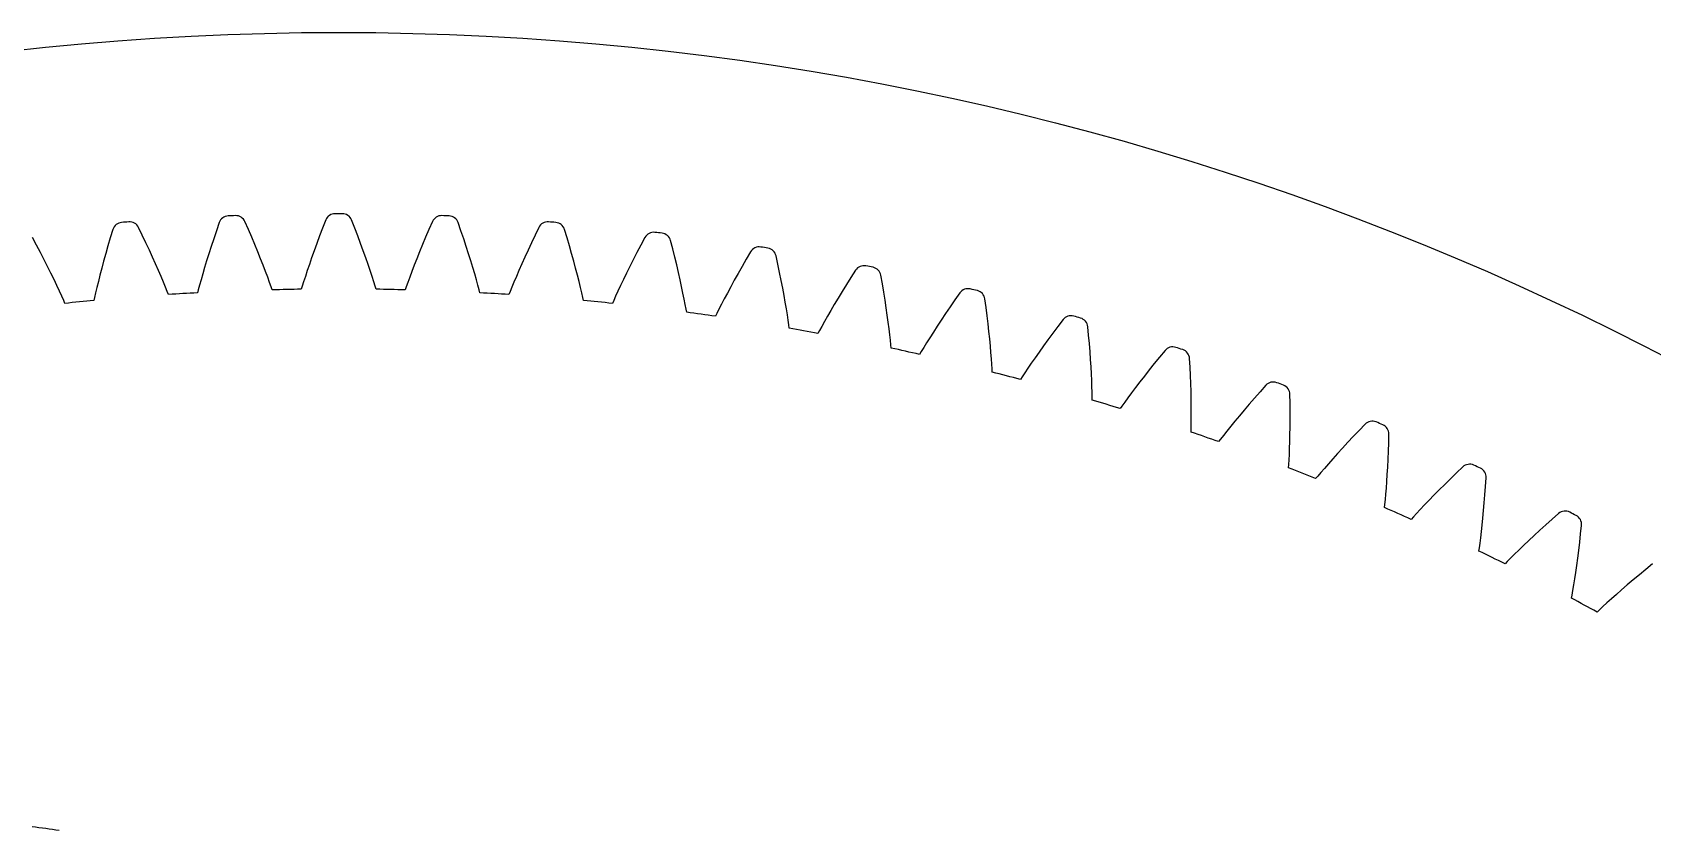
# Model space of a CAD drawing. Header units: millimetres. Extents: x -171 to 171, y -171 to 171.
# Drawn here: x -18.3 to 78.5, y 123.7 to 171.3 of the extents above; entities that cross this region are included whole.
import ezdxf

# ---------------------------------------------------------------- set-up
doc = ezdxf.new("R2010")
doc.units = ezdxf.units.MM

msp = doc.modelspace()

# ---------------------------------------------------------------- linework, layer by layer
at = {"layer": 'fixed_ring'}
for p, q in [((-11.728086, 159.215101), (-11.953947, 159.680645)), ((-7.135922, 159.968384), (-7.30477, 159.479267)), ((-5.388976, 159.555493), (-5.59615, 160.029648)), ((-0.770495, 160.125612), (-0.958655, 159.643594)), ((0.958655, 159.643594), (0.770495, 160.125612)), ((5.59615, 160.029648), (5.388976, 159.555493)), ((7.30477, 159.479267), (7.135922, 159.968384)), ((11.953947, 159.680645), (11.728086, 159.215101)), ((-18.048651, 158.622957), (-18.292842, 159.079154)), ((-13.639335, 159.06277), (-13.780978, 158.582049)), ((-13.490066, 159.558213), (-13.639335, 159.06277)), ((-11.512086, 158.762885), (-11.728086, 159.215101)), ((-11.307528, 158.32501), (-11.512086, 158.762885)), ((-7.465413, 159.004558), (-7.616402, 158.545449)), ((-7.30477, 159.479267), (-7.465413, 159.004558)), ((-5.191125, 159.095047), (-5.388976, 159.555493)), ((-5.004137, 158.649385), (-5.191125, 159.095047)), ((-1.307166, 158.722904), (-1.465921, 158.286721)), ((-1.138044, 159.175647), (-1.307166, 158.722904)), ((-0.958655, 159.643594), (-1.138044, 159.175647)), ((1.138044, 159.175647), (0.958655, 159.643594)), ((1.307166, 158.722904), (1.138044, 159.175647)), ((1.465921, 158.286721), (1.307166, 158.722904)), ((5.191125, 159.095047), (5.004137, 158.649385)), ((5.388976, 159.555493), (5.191125, 159.095047)), ((7.465413, 159.004558), (7.30477, 159.479267)), ((7.616402, 158.545449), (7.465413, 159.004558)), ((11.512086, 158.762885), (11.307528, 158.32501)), ((11.728086, 159.215101), (11.512086, 158.762885)), ((13.639335, 159.06277), (13.490066, 159.558213)), ((13.780978, 158.582049), (13.639335, 159.06277)), ((18.292842, 159.079154), (18.048651, 158.622957)), ((19.952333, 158.394762), (19.822879, 158.895748)), ((-17.814843, 158.179686), (-18.048651, 158.622957)), ((-17.593038, 157.75029), (-17.814843, 158.179686)), ((-17.383498, 157.336102), (-17.593038, 157.75029)), ((-13.913595, 158.117301), (-14.037193, 157.669883)), ((-13.780978, 158.582049), (-13.913595, 158.117301)), ((-11.11462, 157.902819), (-11.307528, 158.32501)), ((-10.933664, 157.497966), (-11.11462, 157.902819)), ((-7.75769, 158.103299), (-7.889175, 157.679787)), ((-7.616402, 158.545449), (-7.75769, 158.103299)), ((-4.828167, 158.219859), (-5.004137, 158.649385)), ((-4.663449, 157.808132), (-4.828167, 158.219859)), ((-4.510347, 157.416325), (-4.663449, 157.808132)), ((-1.614139, 157.868771), (-1.751543, 157.471187)), ((-1.465921, 158.286721), (-1.614139, 157.868771)), ((1.614139, 157.868771), (1.465921, 158.286721)), ((1.751543, 157.471187), (1.614139, 157.868771)), ((4.663449, 157.808132), (4.510347, 157.416325)), ((4.828167, 158.219859), (4.663449, 157.808132)), ((5.004137, 158.649385), (4.828167, 158.219859)), ((7.75769, 158.103299), (7.616402, 158.545449)), ((7.889175, 157.679787), (7.75769, 158.103299)), ((11.11462, 157.902819), (10.933664, 157.497966)), ((11.307528, 158.32501), (11.11462, 157.902819)), ((13.913595, 158.117301), (13.780978, 158.582049)), ((14.037193, 157.669883), (13.913595, 158.117301)), ((17.593038, 157.75029), (17.383498, 157.336102)), ((17.814843, 158.179686), (17.593038, 157.75029)), ((18.048651, 158.622957), (17.814843, 158.179686)), ((20.074752, 157.90879), (19.952333, 158.394762)), ((20.188788, 157.439137), (20.074752, 157.90879)), ((24.340678, 157.779998), (24.089432, 157.346373)), ((24.602813, 158.226126), (24.340678, 157.779998)), ((26.233782, 157.4763), (26.124348, 157.982036)), ((-17.18659, 156.938764), (-17.383498, 157.336102)), ((-17.002842, 156.560359), (-17.18659, 156.938764)), ((-14.257119, 156.834235), (-14.353114, 156.451017)), ((-14.151737, 157.241479), (-14.257119, 156.834235)), ((-14.037193, 157.669883), (-14.151737, 157.241479)), ((-10.765106, 157.112556), (-10.933664, 157.497966)), ((-10.609621, 156.749381), (-10.765106, 157.112556)), ((-8.121819, 156.897956), (-8.222041, 156.54654)), ((-8.010664, 157.277055), (-8.121819, 156.897956)), ((-7.889175, 157.679787), (-8.010664, 157.277055)), ((-4.369424, 157.047257), (-4.510347, 157.416325)), ((-4.241599, 156.704914), (-4.369424, 157.047257)), ((-1.877682, 157.096808), (-1.991795, 156.749654)), ((-1.751543, 157.471187), (-1.877682, 157.096808)), ((1.877682, 157.096808), (1.751543, 157.471187)), ((1.991795, 156.749654), (1.877682, 157.096808)), ((4.369424, 157.047257), (4.241599, 156.704914)), ((4.510347, 157.416325), (4.369424, 157.047257)), ((8.010664, 157.277055), (7.889175, 157.679787)), ((8.121819, 156.897956), (8.010664, 157.277055)), ((8.222041, 156.54654), (8.121819, 156.897956)), ((10.765106, 157.112556), (10.609621, 156.749381)), ((10.933664, 157.497966), (10.765106, 157.112556)), ((14.151737, 157.241479), (14.037193, 157.669883)), ((14.257119, 156.834235), (14.151737, 157.241479)), ((14.353114, 156.451017), (14.257119, 156.834235)), ((17.18659, 156.938764), (17.002842, 156.560359)), ((17.383498, 157.336102), (17.18659, 156.938764)), ((20.294501, 156.987159), (20.188788, 157.439137)), ((20.391921, 156.55454), (20.294501, 156.987159)), ((23.850731, 156.926134), (23.62489, 156.520604)), ((24.089432, 157.346373), (23.850731, 156.926134)), ((26.336784, 156.985845), (26.233782, 157.4763)), ((26.432058, 156.512029), (26.336784, 156.985845)), ((30.873881, 157.12291), (30.594217, 156.687556)), ((32.47375, 156.308835), (32.38451, 156.818522)), ((-16.833042, 156.203653), (-17.002842, 156.560359)), ((-16.678423, 155.872549), (-16.833042, 156.203653)), ((-16.541102, 155.573115), (-16.678423, 155.872549)), ((-14.439285, 156.095895), (-14.514753, 155.775236)), ((-14.353114, 156.451017), (-14.439285, 156.095895)), ((-10.468287, 156.412392), (-10.609621, 156.749381)), ((-10.34298, 156.107736), (-10.468287, 156.412392)), ((-10.237565, 155.846866), (-10.34298, 156.107736)), ((-10.166448, 155.668376), (-10.237565, 155.846866)), ((-8.383815, 155.957575), (-8.433183, 155.771889)), ((-8.310197, 156.229136), (-8.383815, 155.957575)), ((-8.222041, 156.54654), (-8.310197, 156.229136)), ((-4.128503, 156.395517), (-4.241599, 156.704914)), ((-4.033543, 156.130663), (-4.128503, 156.395517)), ((-3.969579, 155.949487), (-4.033543, 156.130663)), ((-2.176857, 156.167585), (-2.233568, 155.984009)), ((-2.092501, 156.436005), (-2.176857, 156.167585)), ((-1.991795, 156.749654), (-2.092501, 156.436005)), ((2.092501, 156.436005), (1.991795, 156.749654)), ((2.176857, 156.167585), (2.092501, 156.436005)), ((2.233568, 155.984009), (2.176857, 156.167585)), ((4.033543, 156.130663), (3.969579, 155.949487)), ((4.128503, 156.395517), (4.033543, 156.130663)), ((4.241599, 156.704914), (4.128503, 156.395517)), ((8.310197, 156.229136), (8.222041, 156.54654)), ((8.383815, 155.957575), (8.310197, 156.229136)), ((8.433183, 155.771889), (8.383815, 155.957575)), ((10.237565, 155.846866), (10.166448, 155.668376)), ((10.34298, 156.107736), (10.237565, 155.846866)), ((10.468287, 156.412392), (10.34298, 156.107736)), ((10.609621, 156.749381), (10.468287, 156.412392)), ((14.439285, 156.095895), (14.353114, 156.451017)), ((14.514753, 155.775236), (14.439285, 156.095895)), ((16.678423, 155.872549), (16.541102, 155.573115)), ((16.833042, 156.203653), (16.678423, 155.872549)), ((17.002842, 156.560359), (16.833042, 156.203653)), ((20.481029, 156.143428), (20.391921, 156.55454)), ((20.561714, 155.756697), (20.481029, 156.143428)), ((23.41234, 156.131408), (23.213694, 155.760608)), ((23.62489, 156.520604), (23.41234, 156.131408)), ((26.519718, 156.056206), (26.432058, 156.512029)), ((26.599863, 155.620056), (26.519718, 156.056206)), ((30.070711, 155.853846), (29.828926, 155.457615)), ((30.32593, 156.264262), (30.070711, 155.853846)), ((30.594217, 156.687556), (30.32593, 156.264262)), ((32.557172, 155.814673), (32.47375, 156.308835)), ((32.633533, 155.337444), (32.557172, 155.814673)), ((-16.425399, 155.316643), (-16.541102, 155.573115)), ((-16.347243, 155.141122), (-16.425399, 155.316643)), ((-14.577517, 155.500963), (-14.619463, 155.313461)), ((-14.514753, 155.775236), (-14.577517, 155.500963)), ((14.577517, 155.500963), (14.514753, 155.775236)), ((14.619463, 155.313461), (14.577517, 155.500963)), ((16.425399, 155.316643), (16.347243, 155.141122)), ((16.541102, 155.573115), (16.425399, 155.316643)), ((20.633698, 155.398429), (20.561714, 155.756697)), ((20.696359, 155.075024), (20.633698, 155.398429)), ((20.748168, 154.798472), (20.696359, 155.075024)), ((22.862186, 155.08624), (22.71307, 154.792502)), ((23.029847, 155.410935), (22.862186, 155.08624)), ((23.213694, 155.760608), (23.029847, 155.410935)), ((26.672556, 155.205726), (26.599863, 155.620056)), ((26.737801, 154.816093), (26.672556, 155.205726)), ((29.601071, 155.077177), (29.38784, 154.714568)), ((29.828926, 155.457615), (29.601071, 155.077177)), ((32.703002, 154.878496), (32.633533, 155.337444)), ((32.765744, 154.439504), (32.703002, 154.878496)), ((36.514477, 154.935066), (36.243143, 154.535121)), ((36.79938, 155.347359), (36.514477, 154.935066)), ((37.096131, 155.77125), (36.79938, 155.347359)), ((38.662371, 154.894213), (38.593464, 155.407045)), ((38.726081, 154.397126), (38.662371, 154.894213)), ((20.782626, 154.609451), (20.748168, 154.798472)), ((22.587262, 154.540833), (22.502189, 154.368557)), ((22.71307, 154.792502), (22.587262, 154.540833)), ((26.795485, 154.455247), (26.737801, 154.816093)), ((26.845238, 154.129606), (26.795485, 154.455247)), ((26.886012, 153.851213), (26.845238, 154.129606)), ((29.0098, 154.054707), (28.849123, 153.76713)), ((29.190236, 154.372481), (29.0098, 154.054707)), ((29.38784, 154.714568), (29.190236, 154.372481)), ((32.821907, 154.022612), (32.765744, 154.439504)), ((32.871611, 153.630693), (32.821907, 154.022612)), ((35.985796, 154.148816), (35.742997, 153.777738)), ((36.243143, 154.535121), (35.985796, 154.148816)), ((38.783409, 153.917238), (38.726081, 154.397126)), ((38.834577, 153.455891), (38.783409, 153.917238)), ((43.259725, 154.173284), (42.946356, 153.761526)), ((26.912929, 153.660972), (26.886012, 153.851213)), ((28.713409, 153.520662), (28.621555, 153.351904)), ((28.849123, 153.76713), (28.713409, 153.520662)), ((32.914903, 153.267839), (32.871611, 153.630693)), ((32.951671, 152.940478), (32.914903, 153.267839)), ((32.981344, 152.660684), (32.951671, 152.940478)), ((35.30447, 153.089931), (35.111543, 152.779583)), ((35.515518, 153.423892), (35.30447, 153.089931)), ((35.742997, 153.777738), (35.515518, 153.423892)), ((38.879815, 153.014752), (38.834577, 153.455891)), ((38.91936, 152.595957), (38.879815, 153.014752)), ((42.358267, 152.972044), (42.085765, 152.596276)), ((42.645287, 153.360886), (42.358267, 152.972044)), ((42.946356, 153.761526), (42.645287, 153.360886)), ((44.789859, 153.234672), (44.741395, 153.749839)), ((44.833756, 152.735445), (44.789859, 153.234672)), ((33.000676, 152.469523), (32.981344, 152.660684)), ((34.794155, 152.257743), (34.695664, 152.092771)), ((34.93956, 152.498621), (34.794155, 152.257743)), ((35.111543, 152.779583), (34.93956, 152.498621)), ((38.953443, 152.202372), (38.91936, 152.595957)), ((38.982275, 151.838083), (38.953443, 152.202372)), ((41.828405, 152.235143), (41.587039, 151.890622)), ((42.085765, 152.596276), (41.828405, 152.235143)), ((44.871959, 152.253657), (44.833756, 152.735445)), ((44.904745, 151.790641), (44.871959, 152.253657)), ((49.025425, 151.932564), (48.708666, 151.54421)), ((49.354916, 152.331538), (49.025425, 151.932564)), ((39.005999, 151.509519), (38.982275, 151.838083)), ((39.024526, 151.228767), (39.005999, 151.509519)), ((39.036242, 151.036988), (39.024526, 151.228767)), ((40.974751, 150.98898), (40.819884, 150.754073)), ((41.157767, 151.262882), (40.974751, 150.98898)), ((41.362881, 151.565315), (41.157767, 151.262882)), ((41.587039, 151.890622), (41.362881, 151.565315)), ((44.93241, 151.348052), (44.904745, 151.790641)), ((44.955274, 150.928016), (44.93241, 151.348052)), ((48.406413, 151.167087), (48.119188, 150.802449)), ((48.708666, 151.54421), (48.406413, 151.167087)), ((50.846524, 151.332836), (50.81858, 151.849522)), ((50.870539, 150.832258), (50.846524, 151.332836)), ((40.819884, 150.754073), (40.714912, 150.593147)), ((44.973682, 150.533387), (44.955274, 150.928016)), ((44.988009, 150.16824), (44.973682, 150.533387)), ((44.998651, 149.838993), (44.988009, 150.16824)), ((47.592802, 150.117181), (47.355888, 149.801043)), ((47.847674, 150.451834), (47.592802, 150.117181)), ((48.119188, 150.802449), (47.847674, 150.451834)), ((50.889558, 150.349332), (50.870539, 150.832258)), ((50.90391, 149.885379), (50.889558, 150.349332)), ((55.372067, 150.248925), (55.026975, 149.863366)), ((45.006002, 149.557725), (44.998651, 149.838993)), ((45.010085, 149.365633), (45.006002, 149.557725)), ((46.945152, 149.240595), (46.781068, 149.01203)), ((47.138913, 149.507004), (46.945152, 149.240595)), ((47.355888, 149.801043), (47.138913, 149.507004)), ((50.913958, 149.44204), (50.90391, 149.885379)), ((50.920104, 149.021427), (50.913958, 149.44204)), ((50.922809, 148.626378), (50.920104, 149.021427)), ((54.37802, 149.123103), (54.076525, 148.770173)), ((54.695026, 149.487912), (54.37802, 149.123103)), ((55.026975, 149.863366), (54.695026, 149.487912)), ((56.822791, 149.191711), (56.81541, 149.709099)), ((56.826886, 148.690574), (56.822791, 149.191711)), ((46.781068, 149.01203), (46.669781, 148.855405)), ((50.920152, 147.93154), (50.922607, 148.26095)), ((50.922607, 148.26095), (50.922809, 148.626378)), ((53.523311, 148.106374), (53.274016, 147.799905)), ((53.791286, 148.43063), (53.523311, 148.106374)), ((54.076525, 148.770173), (53.791286, 148.43063)), ((56.822586, 147.743117), (56.82669, 148.207274)), ((56.82669, 148.207274), (56.826886, 148.690574)), ((50.912756, 147.4581), (50.916314, 147.650203)), ((50.916314, 147.650203), (50.920152, 147.93154)), ((52.841323, 147.256229), (52.668282, 147.034369)), ((53.045522, 147.514724), (52.841323, 147.256229)), ((53.274016, 147.799905), (53.045522, 147.514724)), ((56.804419, 146.879204), (56.815, 147.299729)), ((56.815, 147.299729), (56.822586, 147.743117)), ((60.594902, 147.195243), (60.263643, 146.843325)), ((60.941515, 147.557202), (60.594902, 147.195243)), ((61.301664, 147.928737), (60.941515, 147.557202)), ((62.709209, 146.814684), (62.722404, 147.331956)), ((52.668282, 147.034369), (52.550856, 146.882291)), ((56.761136, 145.790177), (56.776686, 146.119229)), ((56.776686, 146.119229), (56.791416, 146.48436)), ((56.791416, 146.48436), (56.804419, 146.879204)), ((59.649843, 146.174726), (59.369189, 145.86138)), ((59.948355, 146.502661), (59.649843, 146.174726)), ((60.263643, 146.843325), (59.948355, 146.502661)), ((62.673968, 145.83087), (62.693377, 146.31378)), ((62.693377, 146.31378), (62.709209, 146.814684)), ((56.734925, 145.317405), (56.746117, 145.509215)), ((56.746117, 145.509215), (56.761136, 145.790177)), ((58.868255, 145.289194), (58.653941, 145.039021)), ((59.107906, 145.565065), (58.868255, 145.289194)), ((59.369189, 145.86138), (59.107906, 145.565065)), ((62.626206, 144.924507), (62.651413, 145.367243)), ((62.651413, 145.367243), (62.673968, 145.83087)), ((67.13433, 145.374644), (66.759695, 145.017721)), ((58.472216, 144.824216), (58.348837, 144.676927)), ((58.653941, 145.039021), (58.472216, 144.824216)), ((62.570224, 144.11072), (62.598915, 144.504736)), ((62.598915, 144.504736), (62.626206, 144.924507)), ((66.053977, 144.331358), (65.725395, 144.003498)), ((66.398966, 144.669828), (66.053977, 144.331358)), ((66.759695, 145.017721), (66.398966, 144.669828)), ((68.460738, 143.705634), (68.496471, 144.205512)), ((68.496471, 144.205512), (68.530221, 144.721851)), ((62.486192, 143.138147), (62.51237, 143.41829)), ((62.51237, 143.41829), (62.54099, 143.746464)), ((62.54099, 143.746464), (62.570224, 144.11072)), ((65.121191, 143.38575), (64.848335, 143.100056)), ((65.414082, 143.68769), (65.121191, 143.38575)), ((65.725395, 144.003498), (65.414082, 143.68769)), ((68.381176, 142.761513), (68.422145, 143.223877)), ((68.422145, 143.223877), (68.460738, 143.705634)), ((62.467384, 142.946934), (62.486192, 143.138147)), ((64.183694, 142.385066), (64.054557, 142.242799)), ((64.373815, 142.592476), (64.183694, 142.385066)), ((64.597906, 142.833931), (64.373815, 142.592476)), ((64.848335, 143.100056), (64.597906, 142.833931)), ((68.294429, 141.901775), (68.338386, 142.32013)), ((68.338386, 142.32013), (68.381176, 142.761513)), ((72.472314, 142.248937), (72.098039, 141.91566)), ((72.860842, 142.590683), (72.472314, 142.248937)), ((68.206403, 141.146406), (68.250096, 141.509212)), ((68.250096, 141.509212), (68.294429, 141.901775)), ((71.739867, 141.591173), (71.39851, 141.276636)), ((72.098039, 141.91566), (71.739867, 141.591173)), ((74.119848, 140.870259), (74.175427, 141.368322)), ((74.175427, 141.368322), (74.229677, 141.882911)), ((68.101069, 140.350434), (68.127465, 140.540749)), ((68.127465, 140.540749), (68.164759, 140.819629)), ((68.164759, 140.819629), (68.206403, 141.146406)), ((70.486225, 140.408777), (70.225414, 140.152818)), ((70.770224, 140.683397), (70.486225, 140.408777)), ((71.074887, 140.973454), (70.770224, 140.683397)), ((71.39851, 141.276636), (71.074887, 140.973454)), ((74.002814, 139.930049), (74.062132, 140.390418)), ((74.062132, 140.390418), (74.119848, 140.870259)), ((69.793684, 139.720776), (69.658993, 139.583755)), ((69.991901, 139.920464), (69.793684, 139.720776)), ((70.225414, 140.152818), (69.991901, 139.920464)), ((73.881955, 139.074439), (73.94251, 139.490715)), ((73.94251, 139.490715), (74.002814, 139.930049)), ((78.472147, 139.581257), (78.070339, 139.255228)), ((73.763968, 138.323166), (73.82205, 138.683948)), ((73.82205, 138.683948), (73.881955, 139.074439)), ((77.312321, 138.627104), (76.958729, 138.326386)), ((77.68311, 138.937094), (77.312321, 138.627104)), ((78.070339, 139.255228), (77.68311, 138.937094)), ((73.627072, 137.532012), (73.661013, 137.721126)), ((73.661013, 137.721126), (73.709366, 137.998303)), ((73.709366, 137.998303), (73.763968, 138.323166)), ((76.012662, 137.495483), (75.741881, 137.250095)), ((76.307354, 137.758595), (76.012662, 137.495483)), ((76.623308, 138.03631), (76.307354, 137.758595)), ((76.958729, 138.326386), (76.623308, 138.03631)), ((75.293316, 136.835558), (75.153284, 136.704001)), ((75.499315, 137.027208), (75.293316, 136.835558)), ((75.741881, 137.250095), (75.499315, 137.027208))]:
    msp.add_line(p, q, dxfattribs=at)
for centre, radius, start, end in [((-12.917978, 159.377338), 0.6, 94.633853, 162.454765), ((0, 0), 160.5, 94.480071, 94.633853), ((-12.490162, 159.411436), 0.6, 26.659159, 94.480071), ((-6.571478, 159.764908), 0.6, 92.355372, 160.176284), ((0, 0), 160.5, 92.20159, 92.355372), ((-6.142644, 159.78197), 0.6, 24.380678, 92.20159), ((-0.214586, 159.899856), 0.6, 90.076891, 157.897803), ((0, 0), 160.5, 89.923109, 90.076891), ((0.214586, 159.899856), 0.6, 22.102197, 89.923109), ((6.142644, 159.78197), 0.6, 87.79841, 155.619322), ((0, 0), 160.5, 87.644628, 87.79841), ((6.571478, 159.764908), 0.6, 19.823716, 87.644628), ((12.490162, 159.411436), 0.6, 85.519929, 153.340841), ((0, 0), 160.5, 85.366147, 85.519929), ((12.917978, 159.377338), 0.6, 17.545235, 85.366147), ((18.817931, 158.788839), 0.6, 83.241448, 151.06236), ((0, 0), 160.5, 83.087666, 83.241448), ((19.244053, 158.73776), 0.6, 15.266754, 83.087666), ((25.115944, 157.915165), 0.6, 80.962967, 148.783879), ((0, 0), 160.5, 80.809185, 80.962967), ((25.539699, 157.847185), 0.6, 12.988273, 80.809185), ((31.374244, 156.791795), 0.6, 78.684486, 146.505398), ((0, 0), 160.5, 78.530704, 78.684486), ((31.794961, 156.707021), 0.6, 10.709792, 78.530704), ((0, 0), 156, 90.820374, 91.458107), ((0, 0), 156, 88.541893, 89.179626), ((37.582935, 155.420504), 0.6, 76.406005, 144.226917), ((0, 0), 160.5, 76.252223, 76.406005), ((37.999949, 155.319071), 0.6, 8.431311, 76.252223), ((0, 0), 156, 95.377336, 96.015069), ((0, 0), 156, 93.098855, 93.736588), ((0, 0), 156, 86.263412, 86.901145), ((0, 0), 156, 83.984931, 84.622664), ((0, 0), 156, 81.70645, 82.344183), ((43.732199, 153.803462), 0.6, 74.127524, 141.948436), ((0, 0), 160.5, 73.973742, 74.127524), ((44.144851, 153.68553), 0.6, 6.15283, 73.973742), ((0, 0), 156, 79.427969, 80.065702), ((0, 0), 156, 77.149488, 77.787221), ((49.812314, 151.943224), 0.6, 71.849043, 139.669955), ((0, 0), 160.5, 71.695261, 71.849043), ((50.219951, 151.80898), 0.6, 3.874349, 71.695261), ((0, 0), 156, 74.871007, 75.50874), ((55.813665, 149.842733), 0.6, 69.570562, 137.391474), ((0, 0), 160.5, 69.41678, 69.570562), ((56.215643, 149.69239), 0.6, 1.595868, 69.41678), ((0, 0), 156, 72.592526, 73.230259), ((61.726764, 147.505311), 0.6, 67.292081, 135.112993), ((0, 0), 160.5, 67.138299, 67.292081), ((0, 0), 156, 70.314045, 70.951778), ((62.122446, 147.339104), 0.6, 359.317387, 67.138299), ((0, 0), 156, 68.035564, 68.673297), ((67.542259, 144.934651), 0.6, 65.0136, 132.834512), ((0, 0), 160.5, 64.859818, 65.0136), ((67.931022, 144.752846), 0.6, 357.038906, 64.859818), ((0, 0), 156, 65.757083, 66.394816), ((73.250957, 142.134821), 0.6, 62.735119, 130.556031), ((0, 0), 160.5, 62.581337, 62.735119), ((73.632184, 141.937703), 0.6, 354.760425, 62.581337), ((0, 0), 156, 63.478602, 64.116335), ((0, 0), 156, 61.200121, 61.837854)]:
    msp.add_arc(centre, radius, start, end, dxfattribs=at)
at = {"layer": 'outer'}
msp.add_circle((0, 0), 171.326572, dxfattribs=at)
at = {"layer": 'thin_ring_external'}
msp.add_arc((-35, 0), 125, 81.578323, 82.324116, dxfattribs=at)

doc.saveas('drawing.dxf')
